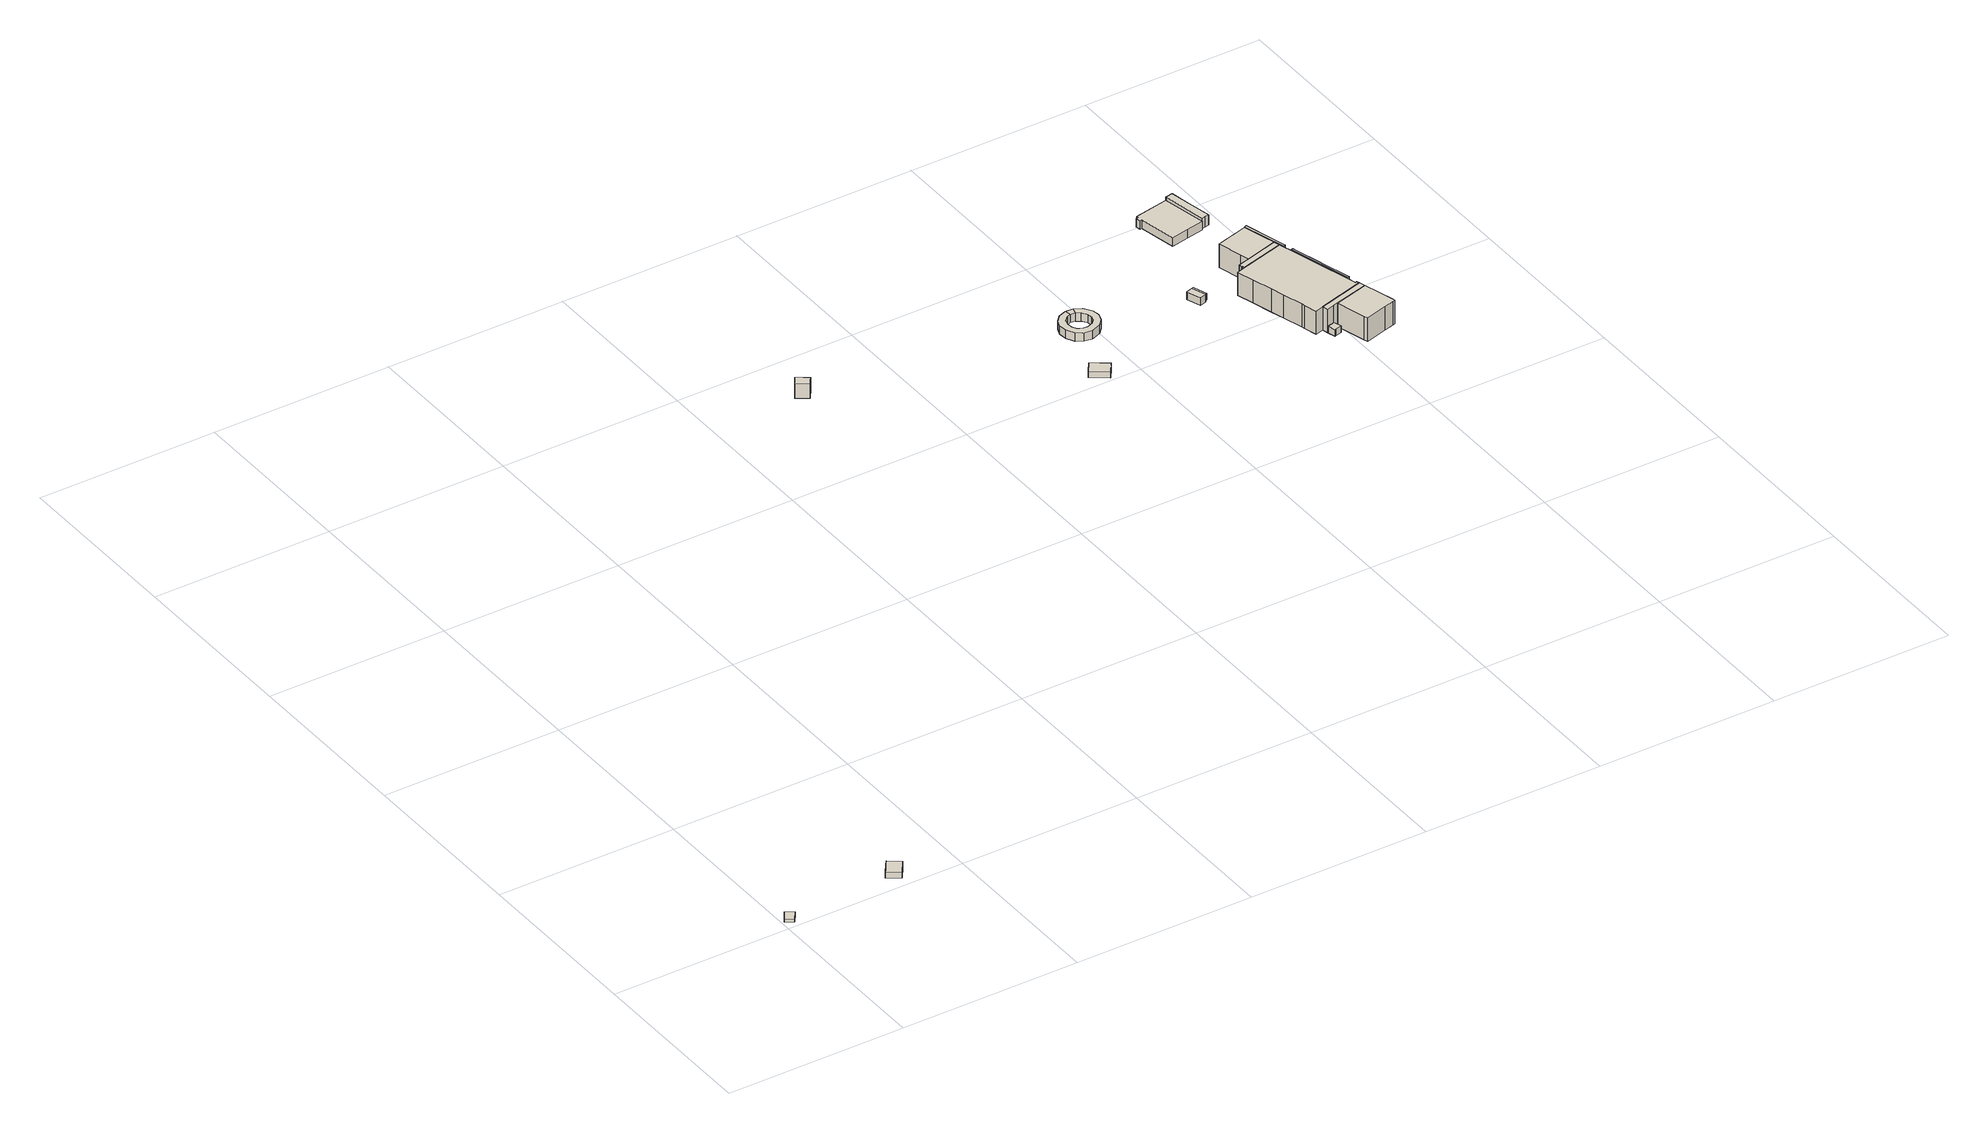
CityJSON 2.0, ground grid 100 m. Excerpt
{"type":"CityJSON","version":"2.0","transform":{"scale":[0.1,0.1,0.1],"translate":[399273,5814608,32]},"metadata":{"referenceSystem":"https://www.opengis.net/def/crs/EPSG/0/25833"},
"CityObjects":{
"building1":{"type":"Building","attributes":{"Gemeindeschluessel":"11000009","BezugspunktDach":"2200","function":"31001_2000","measuredHeight":1.63,"storeysAboveGround":1},"address":[{"country":"Germany","locality":"Berlin","thoroughfareNumber":"212 (8)","thoroughfareName":"Treskowallee"}],"geometry":[{"type":"Solid","lod":"1","boundaries":[[[[0,1,2,3]],[[4,5,6,7]],[[4,7,3,2]],[[5,4,2,1]],[[6,5,1,0]],[[7,6,0,3]]]]}]},
"building2":{"type":"Building","attributes":{"Gemeindeschluessel":"11000009","BezugspunktDach":"2200","function":"31001_2000","measuredHeight":3.36,"storeysAboveGround":1},"address":[{"country":"Germany","locality":"Berlin","thoroughfareNumber":"196","thoroughfareName":"Treskowallee"}],"geometry":[{"type":"Solid","lod":"1","boundaries":[[[[8,9,10,11,12]],[[13,14,15,16,17]],[[13,17,12,11]],[[14,13,11,10]],[[15,14,10,9]],[[16,15,9,8]],[[17,16,8,12]]]]}]},
"building3":{"type":"Building","attributes":{"Gemeindeschluessel":"11000011","BezugspunktDach":"2200","function":"31001_2143","measuredHeight":9.23,"storeysAboveGround":1},"address":[{"country":"Germany","locality":"Berlin","thoroughfareNumber":"160 (3)","thoroughfareName":"Treskowallee"}],"geometry":[{"type":"Solid","lod":"1","boundaries":[[[[18,19,20,21,22]],[[23,24,25,26,27]],[[23,27,22,21]],[[24,23,21,20]],[[25,24,20,19]],[[26,25,19,18]],[[27,26,18,22]]]]}]},
"building4":{"type":"Building","attributes":{"Gemeindeschluessel":"11000011","BezugspunktDach":"2200","function":"31001_2523","measuredHeight":3.64,"storeysAboveGround":1},"address":[{"country":"Germany","locality":"Berlin","thoroughfareNumber":"163","thoroughfareName":"Treskowallee"}],"geometry":[{"type":"Solid","lod":"1","boundaries":[[[[28,29,30,31]],[[32,33,34,35]],[[32,35,31,30]],[[33,32,30,29]],[[34,33,29,28]],[[35,34,28,31]]]]}]},
"building5":{"type":"Building","attributes":{"Gemeindeschluessel":"11000011","BezugspunktDach":"2200","function":"31001_3264","measuredHeight":4.83,"storeysAboveGround":1},"address":[{"country":"Germany","locality":"Berlin","thoroughfareNumber":"157","thoroughfareName":"Treskowallee"}],"geometry":[{"type":"Solid","lod":"1","boundaries":[[[[36,37,38,39,40,41,42,43,44,45,46,47,48,49,50,51,52,53,54,55,56,57,58,59,60,61,62,63]],[[64,65,66,67,68,69,70,71,72,73,74,75,76,77,78,79,80,81,82,83,84,85,86,87,88,89,90,91]],[[64,91,63,62]],[[65,64,62,61]],[[66,65,61,60]],[[67,66,60,59]],[[68,67,59,58]],[[69,68,58,57]],[[70,69,57,56]],[[71,70,56,55]],[[72,71,55,54]],[[73,72,54,53]],[[74,73,53,52]],[[75,74,52,51]],[[76,75,51,50]],[[77,76,50,49]],[[78,77,49,48]],[[79,78,48,47]],[[80,79,47,46]],[[81,80,46,45]],[[82,81,45,44]],[[83,82,44,43]],[[84,83,43,42]],[[85,84,42,41]],[[86,85,41,40]],[[87,86,40,39]],[[88,87,39,38]],[[89,88,38,37]],[[90,89,37,36]],[[91,90,36,63]]]]}]},
"building6":{"type":"Building","attributes":{"Gemeindeschluessel":"11000011","BezugspunktDach":"2200","function":"51009_1610","measuredHeight":4.73,"storeysAboveGround":0},"address":[{"country":"Germany","locality":"Berlin"}],"geometry":[{"type":"Solid","lod":"1","boundaries":[[[[59,46,45,60]],[[92,93,94,95]],[[92,95,60,45]],[[93,92,45,46]],[[94,93,46,59]],[[95,94,59,60]]]]}]},
"building7":{"type":"Building","attributes":{"Gemeindeschluessel":"11000011","BezugspunktDach":"2200","function":"31001_2055","measuredHeight":4.49,"storeysAboveGround":1},"address":[{"country":"Germany","locality":"Berlin","thoroughfareNumber":"159 (4)","thoroughfareName":"Treskowallee"}],"geometry":[{"type":"Solid","lod":"1","boundaries":[[[[96,97,98,99]],[[100,101,102,103]],[[100,103,99,98]],[[101,100,98,97]],[[102,101,97,96]],[[103,102,96,99]]]]}]},
"building8":{"type":"Building","attributes":{"Gemeindeschluessel":"11000011","BezugspunktDach":"2200","function":"51009_1610","measuredHeight":3.73,"storeysAboveGround":0},"address":[{"country":"Germany","locality":"Berlin"}],"geometry":[{"type":"Solid","lod":"1","boundaries":[[[[97,104,105,98]],[[106,107,108,109]],[[106,109,98,105]],[[107,106,105,104]],[[108,107,104,97]],[[109,108,97,98]]]]}]},
"building9":{"type":"Building","attributes":{"Gemeindeschluessel":"11000011","function":"51006_1430"},"address":[{"country":"Germany","locality":"Berlin"}],"children":["building9-1","building9-2","building9-3","building9-4","building9-5","building9-6","building9-7","building9-8","building9-9"]},
"building9-1":{"type":"BuildingPart","attributes":{"BezugspunktDach":"2200","measuredHeight":13.54,"storeysAboveGround":0},"parents":["building9"],"geometry":[{"type":"MultiSurface","lod":"1","boundaries":[[[110,111,112,113,114,115,116,117,118,119,120,121,122,123,124,125]],[[126,127,128,129,130,131,132,133,134,135,136,137,138,139,140,141]],[[126,141,125,124]],[[129,128,122,121]],[[131,130,120,119]],[[132,131,119,118]],[[133,132,118,117]],[[135,134,116,115]],[[136,135,115,114]],[[137,136,114,113]],[[138,137,113,112]],[[139,138,112,111]],[[140,139,111,110]],[[141,140,110,125]],[[126,124,123,127]],[[128,127,123,122]],[[130,129,121,120]],[[142,134,133,143,117,116]]]}]},
"building9-2":{"type":"BuildingPart","attributes":{"BezugspunktDach":"2200","measuredHeight":14.14,"storeysAboveGround":0},"parents":["building9"],"geometry":[{"type":"MultiSurface","lod":"1","boundaries":[[[144,145,146,147,148,149,150,151]],[[152,153,154,155,156,157,128,158]],[[152,158,151,150]],[[153,152,150,149]],[[159,160,149,148]],[[155,154,148,147]],[[156,155,147,146]],[[157,156,146,145]],[[128,157,145,144]],[[158,161,162,163,164,165,127,123,122,144,151]],[[154,153,160,159]],[[128,122,123,127]],[[166,164,163,167]],[[166,127,165,164]],[[167,163,162,161,158]]]}]},
"building9-3":{"type":"BuildingPart","attributes":{"BezugspunktDach":"2200","measuredHeight":13.74,"storeysAboveGround":0},"parents":["building9"],"geometry":[{"type":"MultiSurface","lod":"1","boundaries":[[[168,169,170,171,172,173,174]],[[133,175,176,177,178,179,134]],[[117,116,134,174,173]],[[175,133,173,172]],[[176,175,172,171]],[[178,177,170,169]],[[179,180,181,169,168]],[[134,179,168,174]],[[133,134,116,117]],[[177,182,176,171,170,183]],[[181,180,179,178]]]}]},
"building9-4":{"type":"BuildingPart","attributes":{"BezugspunktDach":"2200","measuredHeight":13.92,"storeysAboveGround":0},"parents":["building9"],"geometry":[{"type":"MultiSurface","lod":"1","boundaries":[[[184,185,186,165,164,163,187,188,189]],[[190,191,167,166,127,126,192,193,194]],[[190,194,189,188]],[[191,190,188,187]],[[126,124,123,165,186]],[[192,126,186,185]],[[193,192,185,184]],[[194,193,184,189]],[[195,167,191,187,163]],[[166,167,163,164]],[[123,127,166,164,165]],[[127,123,124,126]]]}]},
"building9-5":{"type":"BuildingPart","attributes":{"BezugspunktDach":"2200","measuredHeight":13.78,"storeysAboveGround":0},"parents":["building9"],"geometry":[{"type":"MultiSurface","lod":"1","boundaries":[[[196,197,198,199,200,201,171,170]],[[176,202,203,204,205,206,207,177]],[[202,176,171,201]],[[203,202,201,200]],[[204,203,200,199]],[[205,204,199,198]],[[206,205,198,197]],[[207,206,197,196]],[[177,207,196,170]],[[208,176,177,170,171]]]}]},
"building9-6":{"type":"BuildingPart","attributes":{"BezugspunktDach":"2200","measuredHeight":3.87,"storeysAboveGround":0},"parents":["building9"],"geometry":[{"type":"Solid","lod":"1","boundaries":[[[[209,210,211,181,180]],[[178,212,213,214,179]],[[212,178,181,211]],[[213,212,211,210]],[[214,213,210,209]],[[179,214,209,180]],[[179,180,181,178]]]]}]},
"building9-7":{"type":"BuildingPart","attributes":{"BezugspunktDach":"2200","measuredHeight":14.12,"storeysAboveGround":0},"parents":["building9"],"geometry":[{"type":"MultiSurface","lod":"1","boundaries":[[[215,216,217,218,219,220,221,222]],[[223,224,225,226,227,228,130,129]],[[223,129,222,221]],[[224,223,221,220]],[[225,224,220,219]],[[226,225,219,218]],[[227,226,218,217]],[[228,227,217,216]],[[130,228,216,215]],[[121,120,215,222]],[[129,130,120,121]]]}]},
"building9-8":{"type":"BuildingPart","attributes":{"BezugspunktDach":"2200","measuredHeight":4.33,"storeysAboveGround":0},"parents":["building9"],"geometry":[{"type":"Solid","lod":"1","boundaries":[[[[159,229,230,231,160]],[[232,233,234,154,153]],[[232,153,160,231]],[[233,232,231,230]],[[234,233,230,229]],[[154,234,229,159]],[[153,154,159,160]]]]}]},
"building9-9":{"type":"BuildingPart","attributes":{"BezugspunktDach":"2200","measuredHeight":13.8,"storeysAboveGround":0},"parents":["building9"],"geometry":[{"type":"MultiSurface","lod":"1","boundaries":[[[235,236,162,161,237]],[[158,167,191,238,239]],[[158,239,237,161]],[[187,163,162,236]],[[238,191,236,235]],[[239,238,235,237]],[[240,191,167,163,187]]]}]},
"building10":{"type":"Building","attributes":{"Gemeindeschluessel":"11000011","BezugspunktDach":"2200","function":"31001_1310","measuredHeight":7.44,"storeysAboveGround":1},"address":[{"country":"Germany","locality":"Berlin","thoroughfareNumber":"157 (1)","thoroughfareName":"Treskowallee"}],"geometry":[{"type":"Solid","lod":"1","boundaries":[[[[241,242,243,244,245,246,247,248,249,250]],[[251,252,253,254,255,256,257,258,259,260]],[[251,260,250,249]],[[252,251,249,248]],[[253,252,248,247]],[[254,253,247,246]],[[255,254,246,245]],[[256,255,245,244]],[[257,256,244,243]],[[258,257,243,242]],[[259,258,242,241]],[[260,259,241,250]]]]}]},
"building11":{"type":"Building","attributes":{"Gemeindeschluessel":"11000011","BezugspunktDach":"2200","function":"51009_1610","measuredHeight":5.96,"storeysAboveGround":0},"address":[{"country":"Germany","locality":"Berlin"}],"geometry":[{"type":"Solid","lod":"1","boundaries":[[[[261,262,263,264,265,266,267,268]],[[269,270,271,272,273,274,275,276]],[[269,276,268,267]],[[270,269,267,266]],[[271,270,266,265]],[[272,271,265,264]],[[273,272,264,263]],[[274,273,263,262]],[[275,274,262,261]],[[276,275,261,268]]]]}]}
},
"vertices":[
[46,9,42],[80,59,42],[37,87,42],[4,38,42],[37,87,26],[80,59,26],[46,9,26],[4,38,26],
[678,34,60],[731,109,60],[665,155,60],[647,130,60],[612,80,60],[647,130,26],[665,155,26],[731,109,26],[678,34,26],[612,80,26],
[2543,3667,97],[2557,3686,97],[2571,3706,97],[2510,3749,97],[2481,3708,97],[2510,3749,9],[2571,3706,9],[2557,3686,9],[2543,3667,9],[2481,3708,9],
[3822,2989,69],[3863,3049,69],[3775,3110,69],[3733,3050,69],[3775,3110,33],[3863,3049,33],[3822,2989,33],[3733,3050,33],
[3827,3391,77],[3853,3345,77],[3890,3322,77],[3935,3316,77],[3987,3337,77],[4016,3368,77],[4032,3412,77],[4025,3456,77],[3996,3497,77],[3957,3520,77],[3947,3484,77],[3970,3469,77],[3989,3442,77],[3992,3415,77],[3984,3388,77],[3964,3368,77],[3933,3356,77],[3902,3360,77],[3879,3373,77],[3866,3396,77],[3863,3426,77],[3871,3454,77],[3894,3477,77],[3919,3488,77],[3913,3522,77],[3867,3506,77],[3839,3476,77],[3823,3434,77],[3839,3476,29],[3867,3506,29],[3913,3522,29],[3919,3488,29],[3894,3477,29],[3871,3454,29],[3863,3426,29],[3866,3396,29],[3879,3373,29],[3902,3360,29],[3933,3356,29],[3964,3368,29],[3984,3388,29],[3992,3415,29],[3989,3442,29],[3970,3469,29],[3947,3484,29],[3957,3520,29],[3996,3497,29],[4025,3456,29],[4032,3412,29],[4016,3368,29],[3987,3337,29],[3935,3316,29],[3890,3322,29],[3853,3345,29],[3827,3391,29],[3823,3434,29],
[3957,3520,30],[3947,3484,30],[3919,3488,30],[3913,3522,30],
[4524,3271,68],[4560,3284,68],[4533,3363,68],[4497,3351,68],[4533,3363,23],[4560,3284,23],[4524,3271,23],[4497,3351,23],
[4570,3287,68],[4543,3366,68],[4543,3366,31],[4570,3287,31],[4560,3284,31],[4533,3363,31],
[4740,3141,167],[4771,3027,167],[4792,2953,167],[4823,2842,167],[4827,2825,167],[4847,2754,167],[4892,2767,167],[5150,2839,167],[5146,2855,167],[5136,2852,167],[5123,2900,167],[5026,3246,167],[5013,3292,167],[5006,3316,167],[4759,3248,167],[4713,3235,167],[4759,3248,32],[5006,3316,32],[5013,3292,32],[5026,3246,32],[5123,2900,32],[5136,2852,32],[5146,2855,32],[5150,2839,32],[4892,2767,32],[4847,2754,32],[4827,2825,32],[4823,2842,32],[4792,2953,32],[4771,3027,32],[4740,3141,32],[4713,3235,32],[4892,2767,138],[5150,2839,82],
[5013,3292,173],[5024,3295,173],[5020,3309,173],[5003,3370,173],[4994,3402,173],[4964,3509,173],[4957,3533,173],[4946,3529,173],[4957,3533,32],[4964,3509,32],[4994,3402,32],[5003,3370,32],[5020,3309,32],[5024,3295,32],[4946,3529,32],[4994,3402,75],[4964,3509,75],[4946,3529,170],[4997,3348,170],[4997,3348,169],[5002,3332,169],[5006,3316,169],[5002,3332,32],[4997,3348,32],
[4901,2735,169],[4943,2747,169],[4967,2753,169],[5159,2806,169],[5151,2837,169],[5150,2839,169],[4892,2767,169],[5151,2837,32],[5159,2806,32],[4967,2753,32],[4943,2747,32],[4901,2735,32],[4901,2735,70],[4943,2747,70],[4975,2755,32],[4967,2753,120],
[4754,3263,169],[4756,3259,169],[4759,3248,169],[4816,3297,169],[4790,3290,169],[4750,3279,169],[4790,3290,32],[4816,3297,32],[4756,3259,32],[4754,3263,32],[4750,3279,32],[4997,3348,135],
[5013,2588,169],[5019,2569,169],[5142,2603,169],[5199,2619,169],[5210,2622,169],[5207,2636,169],[5207,2636,32],[5210,2622,32],[5199,2619,32],[5142,2603,32],[5019,2569,32],[5013,2588,32],[5159,2806,99],
[4913,2691,70],[4921,2693,70],[4955,2703,70],[4955,2703,32],[4921,2693,32],[4913,2691,32],
[5123,2900,173],[5133,2903,173],[5129,2919,173],[5089,3062,173],[5083,3083,173],[5043,3227,173],[5037,3249,173],[5026,3246,173],[5037,3249,32],[5043,3227,32],[5083,3083,32],[5089,3062,32],[5129,2919,32],[5133,2903,32],
[5003,3404,75],[4976,3501,75],[4973,3511,75],[4973,3511,32],[4976,3501,32],[5003,3404,32],
[4803,3344,170],[4816,3297,170],[4766,3479,170],[4803,3344,32],[4766,3479,32],[4816,3297,85],
[4629,3958,80],[4639,3960,80],[4680,3752,80],[4778,3771,80],[4875,3790,80],[4827,4035,80],[4730,4016,80],[4634,3997,80],[4636,3987,80],[4624,3984,80],[4636,3987,31],[4634,3997,31],[4730,4016,31],[4827,4035,31],[4875,3790,31],[4778,3771,31],[4680,3752,31],[4639,3960,31],[4629,3958,31],[4624,3984,31],
[4875,3790,98],[4895,3794,98],[4916,3798,98],[4895,3907,98],[4890,3929,98],[4868,4043,98],[4834,4036,98],[4827,4035,98],[4834,4036,38],[4868,4043,38],[4890,3929,38],[4895,3907,38],[4916,3798,38],[4895,3794,38],[4875,3790,38],[4827,4035,38]
]}
